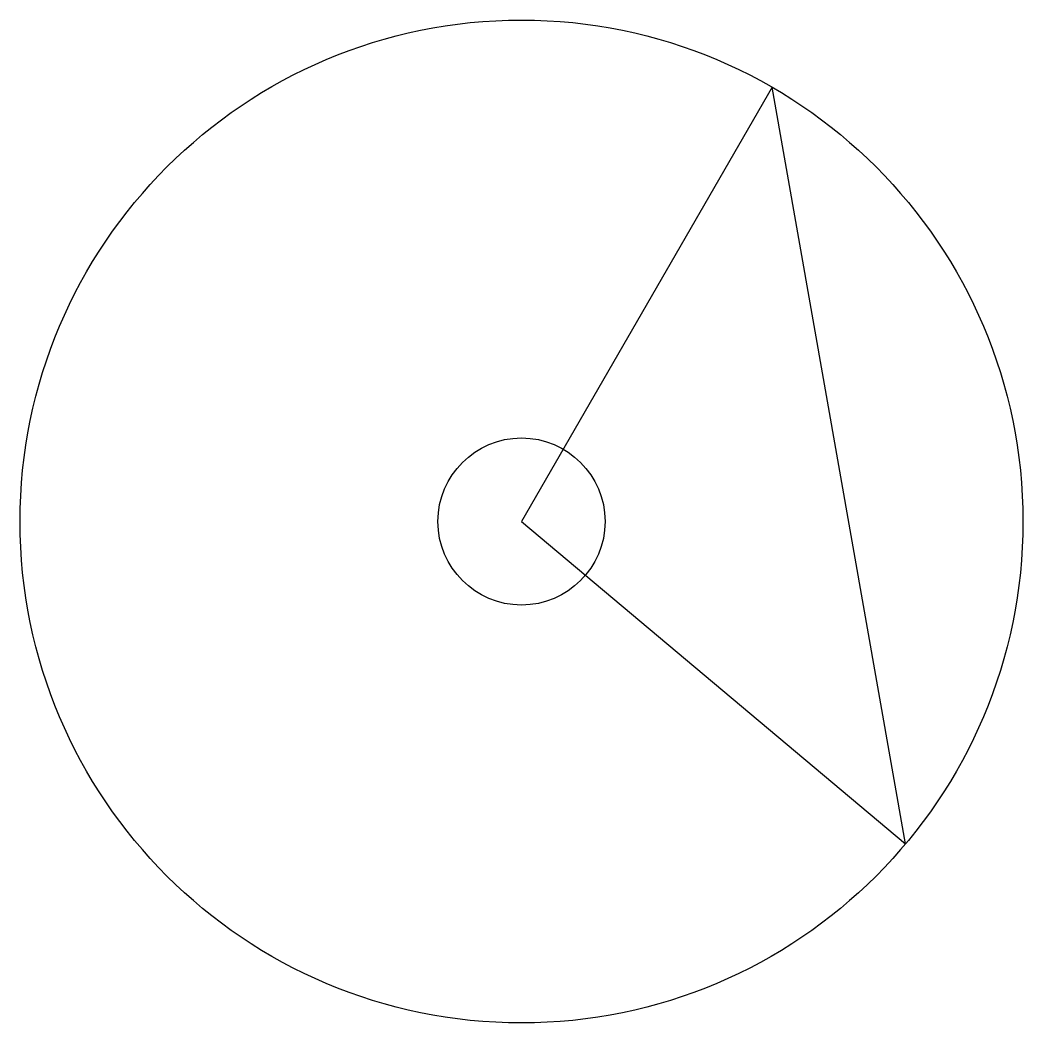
# Model space of a CAD drawing. Header units: metres. Extents: x -18 to 18, y -18 to 18.
import ezdxf

# ---------------------------------------------------------------- set-up
doc = ezdxf.new("R2010")
doc.units = ezdxf.units.M

msp = doc.modelspace()

# ---------------------------------------------------------------- linework, layer by layer
msp.add_lwpolyline([(0, 0), (13.789, -11.57), (9, 15.588)], close=True)
for radius in [18, 3]:
    msp.add_circle((0, 0), radius)

doc.saveas('drawing.dxf')
